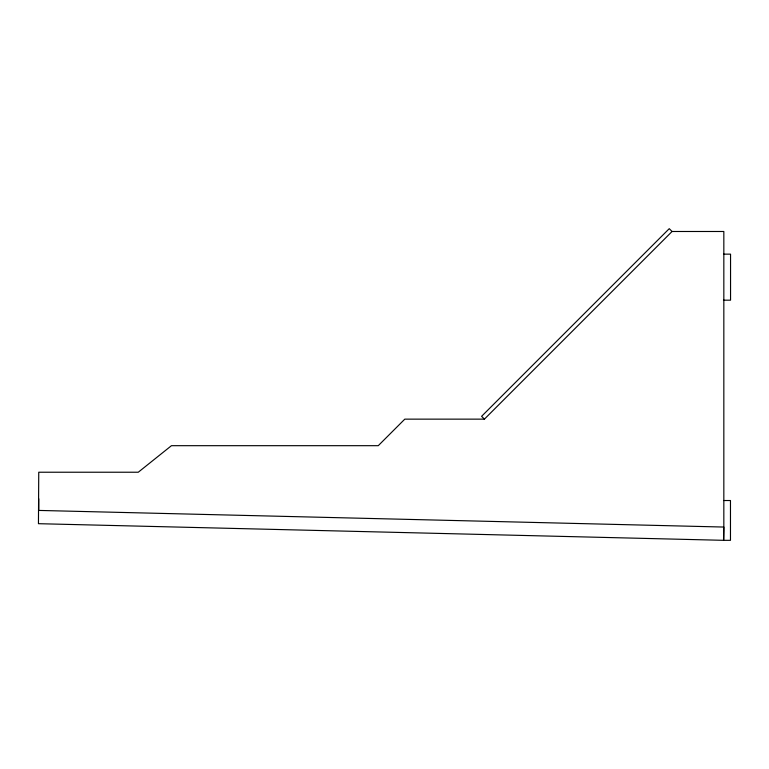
<?xml version="1.0" encoding="UTF-8"?>
<svg xmlns="http://www.w3.org/2000/svg" width="769" height="769" viewBox="0 0 769 769"><rect width="100%" height="100%" fill="white"/><g stroke="black" fill="none" stroke-linecap="round" stroke-linejoin="round"><path stroke-width="1.15" d="M38.748 498.764L38.777 510.424L723.831 527.053L723.514 540.319L38.45 523.689L38.748 472.224L138.276 472.224L171.449 445.684L378.261 445.684L404.802 419.143L484.412 419.143L672.068 231.488L723.831 231.488L723.831 540.328L730.473 540.328L730.473 500.523L723.831 500.523M723.542 254.145L730.55 254.145L730.55 300.179L723.456 300.179M672.068 231.488L669.251 228.672L481.596 416.327L484.412 419.143"/></g></svg>
